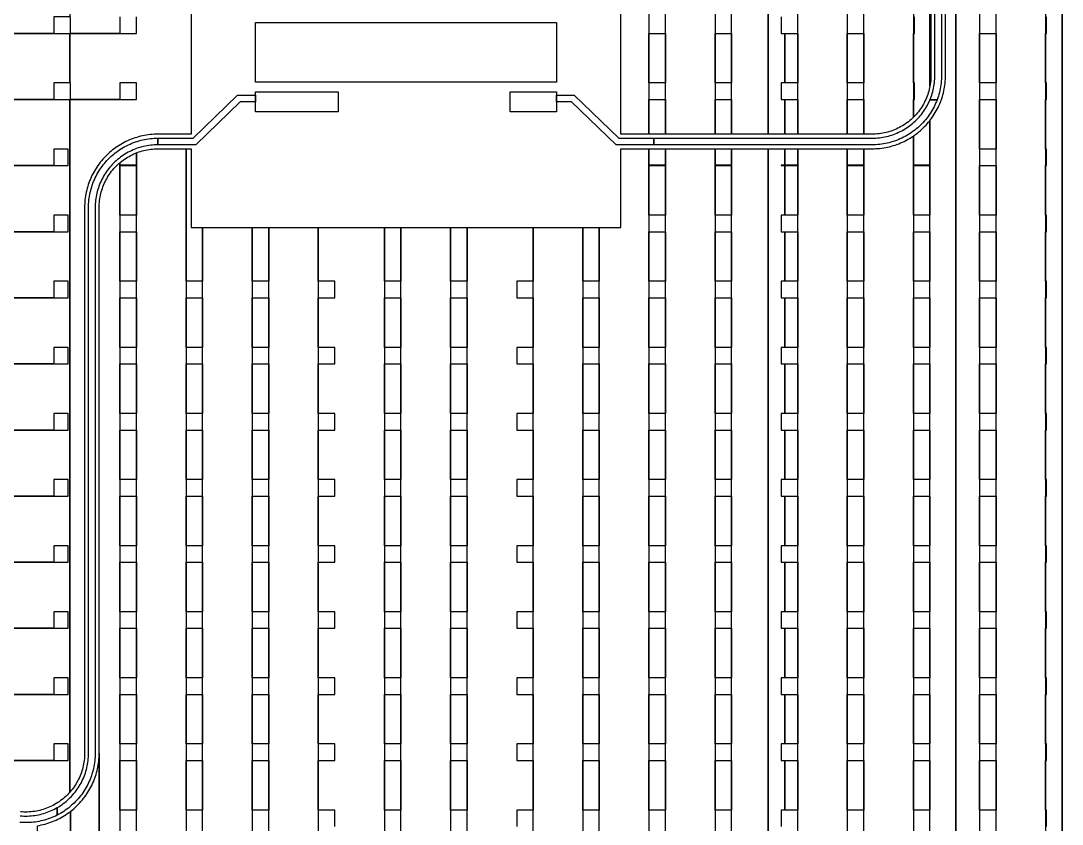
# Model space of a CAD drawing. Extents: x -4500 to 4500, y -3250 to 3250.
# Drawn here: x 1838 to 3412, y -1159 to 57 of the extents above; entities that cross this region are included whole.
import ezdxf

# ---------------------------------------------------------------- set-up
doc = ezdxf.new("R2010")
doc.units = 0
for name, color, linetype in [('L1D10', 1, 'CONTINUOUS'), ('L1D100', 4, 'CONTINUOUS'), ('L1D11', 2, 'CONTINUOUS')]:
    doc.layers.add(name, color=color, linetype=linetype)

# ---------------------------------------------------------------- blocks, each defined once
blk = doc.blocks.new('TOP_main_1_Cheese_100')
at = {"layer": 'L1D100'}
for points in [[(2987.5, 62.5), (2987.5, 37.5), (2993, 37.5), (2993, -37.5), (2987.5, -37.5), (2987.5, -62.5), (2993, -62.5), (2993, -115), (2968, -115), (2968, 2487.01)], [(3187.5, 2537.5), (3187.5, -89.358), (3186.006, -90.807), (3184.021, -92.62), (3181.983, -94.372), (3179.892, -96.061), (3177.751, -97.687), (3175.562, -99.247), (3173.327, -100.741), (3171.048, -102.166), (3168.727, -103.522), (3166.366, -104.807), (3163.967, -106.02), (3161.533, -107.16), (3159.065, -108.226), (3156.566, -109.217), (3154.039, -110.132), (3151.485, -110.971), (3148.907, -111.731), (3146.307, -112.414), (3143.687, -113.018), (3141.051, -113.542), (3138.4, -113.987), (3135.737, -114.351), (3133.063, -114.635), (3130.383, -114.838), (3127.698, -114.959), (3125.01, -115), (3112.5, -115), (3112.5, 2537.5)], [(3214, 1825.634), (3214, -26.01), (3213.959, -28.698), (3213.838, -31.383), (3213.635, -34.063), (3213.351, -36.737), (3212.987, -39.4), (3212.542, -42.051), (3212.5, -42.264), (3212.5, 2537.5)], [(3212.5, 1961.624), (3212.5, -42.264), (3212.018, -44.687), (3211.414, -47.307), (3210.731, -49.907), (3209.971, -52.485), (3209.132, -55.039), (3208.217, -57.566), (3207.226, -60.065), (3206.16, -62.533), (3205.02, -64.967), (3203.807, -67.366), (3202.522, -69.727), (3201.166, -72.048), (3199.741, -74.327), (3198.247, -76.562), (3196.687, -78.751), (3195.061, -80.892), (3193.372, -82.983), (3191.62, -85.021), (3189.807, -87.006), (3187.935, -88.935), (3187.5, -89.358), (3187.5, -62.5), (3189, -62.5), (3189, -37.5), (3187.5, -37.5), (3187.5, 37.5), (3189, 37.5), (3189, 62.5)], [(3387.5, 1888.982), (3387.5, -1262.5), (3312.5, -1262.5), (3312.5, 1913.734)], [(3212.5, -1262.5), (3212.5, -94.299), (3214.103, -92.201), (3215.833, -89.806), (3217.5, -87.365), (3219.1, -84.881), (3220.634, -82.356), (3222.1, -79.79), (3223.497, -77.187), (3224.825, -74.547), (3226.081, -71.872), (3227.266, -69.166), (3228.379, -66.428), (3229.418, -63.662), (3229.809, -62.533), (3229.82, -62.5), (3230.384, -60.869), (3231.274, -58.052), (3232.09, -55.212), (3232.829, -52.351), (3233.492, -49.471), (3234.078, -46.575), (3234.587, -43.664), (3235.018, -40.741), (3235.371, -37.808), (3235.646, -34.865), (3235.843, -31.917), (3235.897, -30.557), (3235.961, -28.965), (3236, -26.01), (3236, 1825.634)], [(3251.753, 1876.186), (3251.753, -1262.5)], [(3389, -1162.5), (3389, -1137.5), (3387.5, -1137.5), (3387.5, -1062.5), (3389, -1062.5), (3389, -1037.5), (3387.5, -1037.5), (3387.5, -962.5), (3389, -962.5), (3389, -937.5), (3387.5, -937.5), (3387.5, -862.5), (3389, -862.5), (3389, -837.5), (3387.5, -837.5), (3387.5, -762.5), (3389, -762.5), (3389, -737.5), (3387.5, -737.5), (3387.5, -662.5), (3389, -662.5), (3389, -637.5), (3387.5, -637.5), (3387.5, -562.5), (3389, -562.5), (3389, -537.5), (3387.5, -537.5), (3387.5, -462.5), (3389, -462.5), (3389, -437.5), (3387.5, -437.5), (3387.5, -362.5), (3389, -362.5), (3389, -337.5), (3387.5, -337.5), (3387.5, -262.5), (3389, -262.5), (3389, -237.5), (3387.5, -237.5), (3387.5, -162.5), (3389, -162.5), (3389, -137.5), (3387.5, -137.5), (3387.5, -62.5), (3389, -62.5), (3389, -37.5), (3387.5, -37.5), (3387.5, 37.5), (3389, 37.5), (3389, 62.5)], [(3412.5, 1841.888), (3412.5, -1937.5)], [(3412.5, -2576), (3412.5, 1841.888)], [(1987.5, 62.5), (1987.5, 37.5), (1912.5, 37.5), (1912.5, 62.5)], [(2095, 253), (2095, -115), (2044.99, -115), (2042.035, -115.039), (2039.083, -115.157), (2036.135, -115.354), (2033.192, -115.629), (2030.259, -115.982), (2027.336, -116.413), (2024.425, -116.922), (2021.529, -117.508), (2018.649, -118.171), (2015.788, -118.91), (2012.948, -119.726), (2010.131, -120.616), (2007.338, -121.582), (2004.572, -122.621), (2001.834, -123.734), (1999.128, -124.919), (1996.453, -126.175), (1993.813, -127.503), (1991.21, -128.9), (1988.644, -130.366), (1986.119, -131.9), (1983.635, -133.5), (1981.194, -135.167), (1978.799, -136.897), (1976.451, -138.691), (1974.151, -140.546), (1971.902, -142.462), (1969.704, -144.437), (1967.56, -146.47), (1965.47, -148.56), (1963.437, -150.704), (1961.462, -152.902), (1959.546, -155.151), (1957.691, -157.451), (1955.897, -159.799), (1954.167, -162.194), (1952.5, -164.635), (1950.9, -167.119), (1949.366, -169.644), (1947.9, -172.21), (1946.503, -174.813), (1945.175, -177.453), (1943.919, -180.128), (1942.734, -182.834), (1941.621, -185.572), (1940.582, -188.338), (1939.616, -191.131), (1938.726, -193.948), (1937.91, -196.788), (1937.171, -199.649), (1936.508, -202.529), (1935.922, -205.425), (1935.413, -208.336), (1934.982, -211.259), (1934.629, -214.192), (1934.354, -217.135), (1934.157, -220.083), (1934.039, -223.035), (1934, -225.99), (1934, -1051.522), (1933.959, -1054.21), (1933.838, -1056.895), (1933.635, -1059.576), (1933.351, -1062.249), (1932.987, -1064.912), (1932.542, -1067.563), (1932.018, -1070.2), (1931.414, -1072.819), (1930.731, -1075.419), (1929.971, -1077.997), (1929.132, -1080.551), (1928.217, -1083.079), (1927.226, -1085.577), (1926.16, -1088.045), (1925.02, -1090.479), (1923.807, -1092.878), (1922.522, -1095.239), (1921.166, -1097.56), (1919.741, -1099.839), (1918.247, -1102.074), (1916.687, -1104.263), (1915.061, -1106.404), (1913.372, -1108.495), (1911.62, -1110.534), (1911.62, -62.5), (2012.5, -62.5), (2012.5, -37.5), (1987.5, -37.5), (1987.5, -62.5), (1912.5, -62.5), (1912.5, -37.5), (1911.62, -37.5), (1911.62, 37.5), (2012.5, 37.5), (2012.5, 62.5)], [(2968, 213.99), (2968, -115), (2912.5, -115), (2912.5, 117.877)], [(1812.5, -1062.5), (1887.5, -1062.5), (1909, -1062.5), (1909, -1037.5), (1887.5, -1037.5), (1887.5, -1062.5), (1812.5, -1062.5)], [(1812.5, -962.5), (1887.5, -962.5), (1909, -962.5), (1909, -937.5), (1887.5, -937.5), (1887.5, -962.5), (1812.5, -962.5)], [(1812.5, -862.5), (1887.5, -862.5), (1909, -862.5), (1909, -837.5), (1887.5, -837.5), (1887.5, -862.5), (1812.5, -862.5)], [(1812.5, -762.5), (1887.5, -762.5), (1909, -762.5), (1909, -737.5), (1887.5, -737.5), (1887.5, -762.5), (1812.5, -762.5)], [(1812.5, -662.5), (1887.5, -662.5), (1909, -662.5), (1909, -637.5), (1887.5, -637.5), (1887.5, -662.5), (1812.5, -662.5)], [(1812.5, -562.5), (1887.5, -562.5), (1909, -562.5), (1909, -537.5), (1887.5, -537.5), (1887.5, -562.5), (1812.5, -562.5)], [(1812.5, -462.5), (1887.5, -462.5), (1909, -462.5), (1909, -437.5), (1887.5, -437.5), (1887.5, -462.5), (1812.5, -462.5)], [(1812.5, -362.5), (1887.5, -362.5), (1909, -362.5), (1909, -337.5), (1887.5, -337.5), (1887.5, -362.5), (1812.5, -362.5)], [(1812.5, -262.5), (1887.5, -262.5), (1909, -262.5), (1909, -237.5), (1887.5, -237.5), (1887.5, -262.5), (1812.5, -262.5)], [(1812.5, -162.5), (1909, -162.5), (1909, -137.5), (1887.5, -137.5), (1887.5, -162.5), (1812.5, -162.5)], [(1812.5, -62.5), (1911.62, -62.5), (1911.62, -1110.534), (1909.807, -1112.519), (1907.935, -1114.448), (1906.006, -1116.32), (1904.021, -1118.132), (1901.983, -1119.884), (1899.892, -1121.574), (1897.751, -1123.199), (1895.562, -1124.76), (1893.327, -1126.253), (1891.048, -1127.678), (1888.727, -1129.034), (1886.366, -1130.319), (1883.967, -1131.532), (1881.533, -1132.672), (1879.065, -1133.738), (1876.566, -1134.729), (1874.039, -1135.645), (1871.485, -1136.483), (1868.907, -1137.244), (1866.307, -1137.926), (1863.687, -1138.53), (1861.051, -1139.055), (1858.4, -1139.499), (1855.737, -1139.864), (1853.063, -1140.147), (1850.383, -1140.35), (1847.698, -1140.472), (1845.01, -1140.512), (1844.99, -1140.512), (1842.302, -1140.472), (1839.617, -1140.35), (1836.937, -1140.147)], [(3112.5, -1262.5), (3112.5, -137), (3125.01, -137), (3127.965, -136.961), (3130.917, -136.843), (3133.865, -136.646), (3136.808, -136.371), (3139.741, -136.018), (3142.664, -135.587), (3145.575, -135.078), (3148.471, -134.492), (3151.351, -133.829), (3154.212, -133.09), (3157.052, -132.274), (3159.869, -131.384), (3162.662, -130.418), (3165.428, -129.379), (3168.166, -128.266), (3170.872, -127.081), (3173.547, -125.825), (3176.187, -124.497), (3178.79, -123.1), (3181.356, -121.634), (3183.881, -120.1), (3186.365, -118.5), (3187.5, -117.725), (3187.5, -1262.5)], [(2968, -1262.5), (2968, -137), (2993, -137), (2993, -162), (2987.5, -162), (2987.5, -162.5), (2993, -162.5), (2993, -237.5), (2987.5, -237.5), (2987.5, -262.5), (2993, -262.5), (2993, -337.5), (2987.5, -337.5), (2987.5, -362.5), (2993, -362.5), (2993, -437.5), (2987.5, -437.5), (2987.5, -462.5), (2993, -462.5), (2993, -537.5), (2987.5, -537.5), (2987.5, -562.5), (2993, -562.5), (2993, -637.5), (2987.5, -637.5), (2987.5, -662.5), (2993, -662.5), (2993, -737.5), (2987.5, -737.5), (2987.5, -762.5), (2993, -762.5), (2993, -837.5), (2987.5, -837.5), (2987.5, -862.5), (2993, -862.5), (2993, -937.5), (2987.5, -937.5), (2987.5, -962.5), (2993, -962.5), (2993, -1037.5), (2987.5, -1037.5), (2987.5, -1062.5), (2993, -1062.5), (2993, -1137.5), (2987.5, -1137.5), (2987.5, -1162.5)], [(1956, -1262.5), (1956, -225.99), (1956.041, -223.302), (1956.162, -220.617), (1956.365, -217.937), (1956.649, -215.263), (1957.013, -212.6), (1957.458, -209.949), (1957.982, -207.313), (1958.586, -204.693), (1959.269, -202.093), (1960.029, -199.515), (1960.868, -196.961), (1961.783, -194.434), (1962.774, -191.935), (1963.84, -189.467), (1964.98, -187.033), (1966.193, -184.634), (1967.478, -182.273), (1968.834, -179.952), (1970.259, -177.673), (1971.753, -175.438), (1973.313, -173.249), (1974.939, -171.108), (1976.628, -169.017), (1978.38, -166.979), (1980.193, -164.994), (1982.065, -163.065), (1982.646, -162.5), (1983.994, -161.193), (1985.979, -159.38), (1987.5, -158.073), (1987.5, -1262.5)], [(2312.5, -1162.5), (2312.5, -1137.5), (2287.5, -1137.5), (2287.5, -1062.5), (2312.5, -1062.5), (2312.5, -1037.5), (2287.5, -1037.5), (2287.5, -962.5), (2312.5, -962.5), (2312.5, -937.5), (2287.5, -937.5), (2287.5, -862.5), (2312.5, -862.5), (2312.5, -837.5), (2287.5, -837.5), (2287.5, -762.5), (2312.5, -762.5), (2312.5, -737.5), (2287.5, -737.5), (2287.5, -662.5), (2312.5, -662.5), (2312.5, -637.5), (2287.5, -637.5), (2287.5, -562.5), (2312.5, -562.5), (2312.5, -537.5), (2287.5, -537.5), (2287.5, -462.5), (2312.5, -462.5), (2312.5, -437.5), (2287.5, -437.5), (2287.5, -362.5), (2312.5, -362.5), (2312.5, -337.5), (2287.5, -337.5), (2287.5, -256), (2387.5, -256), (2387.5, -1262.5)], [(2512.5, -1262.5), (2512.5, -256), (2612.5, -256), (2612.5, -337.5), (2587.5, -337.5), (2587.5, -362.5), (2612.5, -362.5), (2612.5, -437.5), (2587.5, -437.5), (2587.5, -462.5), (2612.5, -462.5), (2612.5, -537.5), (2587.5, -537.5), (2587.5, -562.5), (2612.5, -562.5), (2612.5, -637.5), (2587.5, -637.5), (2587.5, -662.5), (2612.5, -662.5), (2612.5, -737.5), (2587.5, -737.5), (2587.5, -762.5), (2612.5, -762.5), (2612.5, -837.5), (2587.5, -837.5), (2587.5, -862.5), (2612.5, -862.5), (2612.5, -937.5), (2587.5, -937.5), (2587.5, -962.5), (2612.5, -962.5), (2612.5, -1037.5), (2587.5, -1037.5), (2587.5, -1062.5), (2612.5, -1062.5), (2612.5, -1137.5), (2587.5, -1137.5), (2587.5, -1162.5)], [(1912.5, -1262.5), (1912.5, -1139.623), (1913.549, -1138.822), (1915.849, -1136.966), (1918.098, -1135.05), (1920.296, -1133.075), (1922.44, -1131.042), (1924.53, -1128.952), (1926.563, -1126.808), (1928.538, -1124.611), (1930.454, -1122.361), (1932.309, -1120.061), (1934.103, -1117.713), (1935.833, -1115.318), (1937.5, -1112.878), (1939.1, -1110.394), (1940.634, -1107.868), (1942.1, -1105.303), (1943.497, -1102.699), (1944.825, -1100.059), (1946.081, -1097.385), (1947.266, -1094.678), (1948.379, -1091.941), (1949.418, -1089.174), (1950.384, -1086.382), (1951.274, -1083.564), (1952.09, -1080.724), (1952.829, -1077.863), (1953.492, -1074.984), (1954.078, -1072.088), (1954.587, -1069.177), (1955.018, -1066.254), (1955.371, -1063.32), (1955.448, -1062.5), (1955.646, -1060.378), (1955.843, -1057.43), (1955.961, -1054.477), (1956, -1051.522), (1956, -1262.5)]]:
    blk.add_lwpolyline(points, dxfattribs=at)
for points in [[(3012.5, -115), (3012.5, 2537.5), (3087.5, 2537.5), (3087.5, -115)], [(3251.753, -1262.5), (3251.753, 1876.186), (3253.313, 1878.375), (3254.939, 1880.516), (3256.628, 1882.607), (3258.38, 1884.645), (3260.193, 1886.63), (3262.065, 1888.56), (3263.994, 1890.431), (3265.979, 1892.244), (3268.017, 1893.996), (3270.108, 1895.686), (3272.249, 1897.311), (3274.438, 1898.871), (3276.673, 1900.365), (3278.952, 1901.79), (3281.273, 1903.146), (3283.634, 1904.431), (3286.033, 1905.644), (3287.5, 1906.331), (3287.5, -1262.5)], [(2745, -115), (2745, 394), (2712.5, 394), (2712.5, 1237.5), (2787.5, 1237.5), (2787.5, 125), (2751, 125), (2751, 93), (2773, 93), (2773, 103), (2787.5, 103), (2787.5, -115)], [(1812.5, 37.5), (1812.5, 137.5), (1911.62, 137.5), (1911.62, 62.5), (1887.5, 62.5), (1887.5, 37.5)], [(2812.5, -115), (2812.5, 103), (2857.01, 103), (2859.965, 103.039), (2862.917, 103.157), (2865.865, 103.354), (2868.808, 103.629), (2871.741, 103.982), (2874.664, 104.413), (2877.575, 104.922), (2880.471, 105.508), (2883.351, 106.171), (2886.212, 106.91), (2887.5, 107.28), (2887.5, -115)], [(1812.5, -62.5), (1812.5, 37.5), (1911.62, 37.5), (1911.62, -37.5), (1887.5, -37.5), (1887.5, -62.5)], [(2787.5, -37.5), (2787.5, 37.5), (2812.5, 37.5), (2812.5, -37.5)], [(2887.5, -37.5), (2887.5, 37.5), (2912.5, 37.5), (2912.5, -37.5)], [(2993, -37.5), (2993, 37.5), (3012.5, 37.5), (3012.5, -37.5)], [(3087.5, -37.5), (3087.5, 37.5), (3112.5, 37.5), (3112.5, -37.5)], [(3287.5, -37.5), (3287.5, 37.5), (3312.5, 37.5), (3312.5, -37.5)], [(2787.5, -115), (2787.5, -62.5), (2812.5, -62.5), (2812.5, -115)], [(2887.5, -115), (2887.5, -62.5), (2912.5, -62.5), (2912.5, -115)], [(2993, -115), (2993, -62.5), (3012.5, -62.5), (3012.5, -115)], [(3087.5, -115), (3087.5, -62.5), (3112.5, -62.5), (3112.5, -115)], [(3287.5, -137.5), (3287.5, -62.5), (3312.5, -62.5), (3312.5, -137.5)], [(3187.5, -162), (3187.5, -117.725), (3188.806, -116.833), (3191.201, -115.103), (3193.549, -113.309), (3195.849, -111.454), (3198.098, -109.538), (3200.296, -107.563), (3202.44, -105.53), (3204.53, -103.44), (3206.563, -101.296), (3208.538, -99.098), (3210.454, -96.849), (3212.309, -94.549), (3212.5, -94.299), (3212.5, -162)], [(2012.5, -1262.5), (2012.5, -143.153), (2013.434, -142.783), (2015.961, -141.868), (2018.515, -141.029), (2021.093, -140.269), (2023.693, -139.586), (2026.313, -138.982), (2028.949, -138.458), (2031.6, -138.013), (2034.263, -137.649), (2036.937, -137.365), (2039.617, -137.162), (2042.302, -137.041), (2044.99, -137), (2087.5, -137), (2087.5, -1262.5)], [(2087.5, -337.5), (2087.5, -137), (2095, -137), (2095, -256), (2112.5, -256), (2112.5, -337.5)], [(2712.5, -1262.5), (2712.5, -256), (2745, -256), (2745, -137), (2787.5, -137), (2787.5, -1262.5)], [(2787.5, -162), (2787.5, -137), (2812.5, -137), (2812.5, -162)], [(2812.5, -1262.5), (2812.5, -137), (2887.5, -137), (2887.5, -1262.5)], [(2887.5, -162), (2887.5, -137), (2912.5, -137), (2912.5, -162)], [(2912.5, -1262.5), (2912.5, -137), (2968, -137), (2968, -1262.5)], [(2993, -162), (2993, -137), (3012.5, -137), (3012.5, -162)], [(3012.5, -1262.5), (3012.5, -137), (3087.5, -137), (3087.5, -1262.5)], [(3087.5, -162), (3087.5, -137), (3112.5, -137), (3112.5, -162)], [(1987.5, -162), (1987.5, -158.073), (1988.017, -157.628), (1990.108, -155.939), (1992.249, -154.313), (1994.438, -152.753), (1996.673, -151.259), (1998.952, -149.834), (2001.273, -148.478), (2003.634, -147.193), (2006.033, -145.98), (2008.467, -144.84), (2010.935, -143.774), (2012.5, -143.153), (2012.5, -162)], [(1987.5, -237.5), (1987.5, -162.5), (2012.5, -162.5), (2012.5, -237.5)], [(2787.5, -237.5), (2787.5, -162.5), (2812.5, -162.5), (2812.5, -237.5)], [(2887.5, -237.5), (2887.5, -162.5), (2912.5, -162.5), (2912.5, -237.5)], [(2993, -237.5), (2993, -162.5), (3012.5, -162.5), (3012.5, -237.5)], [(3087.5, -237.5), (3087.5, -162.5), (3112.5, -162.5), (3112.5, -237.5)], [(3187.5, -237.5), (3187.5, -162.5), (3212.5, -162.5), (3212.5, -237.5)], [(3287.5, -237.5), (3287.5, -162.5), (3312.5, -162.5), (3312.5, -237.5)], [(1987.5, -337.5), (1987.5, -262.5), (2012.5, -262.5), (2012.5, -337.5)], [(2112.5, -1262.5), (2112.5, -256), (2187.5, -256), (2187.5, -1262.5)], [(2187.5, -337.5), (2187.5, -256), (2212.5, -256), (2212.5, -337.5)], [(2212.5, -1262.5), (2212.5, -256), (2287.5, -256), (2287.5, -1262.5)], [(2387.5, -337.5), (2387.5, -256), (2412.5, -256), (2412.5, -337.5)], [(2412.5, -1262.5), (2412.5, -256), (2487.5, -256), (2487.5, -1262.5)], [(2487.5, -337.5), (2487.5, -256), (2512.5, -256), (2512.5, -337.5)], [(2612.5, -1262.5), (2612.5, -256), (2687.5, -256), (2687.5, -1262.5)], [(2687.5, -337.5), (2687.5, -256), (2712.5, -256), (2712.5, -337.5)], [(2787.5, -337.5), (2787.5, -262.5), (2812.5, -262.5), (2812.5, -337.5)], [(2887.5, -337.5), (2887.5, -262.5), (2912.5, -262.5), (2912.5, -337.5)], [(2993, -337.5), (2993, -262.5), (3012.5, -262.5), (3012.5, -337.5)], [(3087.5, -337.5), (3087.5, -262.5), (3112.5, -262.5), (3112.5, -337.5)], [(3187.5, -337.5), (3187.5, -262.5), (3212.5, -262.5), (3212.5, -337.5)], [(3287.5, -337.5), (3287.5, -262.5), (3312.5, -262.5), (3312.5, -337.5)], [(1987.5, -437.5), (1987.5, -362.5), (2012.5, -362.5), (2012.5, -437.5)], [(2087.5, -437.5), (2087.5, -362.5), (2112.5, -362.5), (2112.5, -437.5)], [(2187.5, -437.5), (2187.5, -362.5), (2212.5, -362.5), (2212.5, -437.5)], [(2387.5, -437.5), (2387.5, -362.5), (2412.5, -362.5), (2412.5, -437.5)], [(2487.5, -437.5), (2487.5, -362.5), (2512.5, -362.5), (2512.5, -437.5)], [(2687.5, -437.5), (2687.5, -362.5), (2712.5, -362.5), (2712.5, -437.5)], [(2787.5, -437.5), (2787.5, -362.5), (2812.5, -362.5), (2812.5, -437.5)], [(2887.5, -437.5), (2887.5, -362.5), (2912.5, -362.5), (2912.5, -437.5)], [(2993, -437.5), (2993, -362.5), (3012.5, -362.5), (3012.5, -437.5)], [(3087.5, -437.5), (3087.5, -362.5), (3112.5, -362.5), (3112.5, -437.5)], [(3187.5, -437.5), (3187.5, -362.5), (3212.5, -362.5), (3212.5, -437.5)], [(3287.5, -437.5), (3287.5, -362.5), (3312.5, -362.5), (3312.5, -437.5)], [(1987.5, -537.5), (1987.5, -462.5), (2012.5, -462.5), (2012.5, -537.5)], [(2087.5, -537.5), (2087.5, -462.5), (2112.5, -462.5), (2112.5, -537.5)], [(2187.5, -537.5), (2187.5, -462.5), (2212.5, -462.5), (2212.5, -537.5)], [(2387.5, -537.5), (2387.5, -462.5), (2412.5, -462.5), (2412.5, -537.5)], [(2487.5, -537.5), (2487.5, -462.5), (2512.5, -462.5), (2512.5, -537.5)], [(2687.5, -537.5), (2687.5, -462.5), (2712.5, -462.5), (2712.5, -537.5)], [(2787.5, -537.5), (2787.5, -462.5), (2812.5, -462.5), (2812.5, -537.5)], [(2887.5, -537.5), (2887.5, -462.5), (2912.5, -462.5), (2912.5, -537.5)], [(2993, -537.5), (2993, -462.5), (3012.5, -462.5), (3012.5, -537.5)], [(3087.5, -537.5), (3087.5, -462.5), (3112.5, -462.5), (3112.5, -537.5)], [(3187.5, -537.5), (3187.5, -462.5), (3212.5, -462.5), (3212.5, -537.5)], [(3287.5, -537.5), (3287.5, -462.5), (3312.5, -462.5), (3312.5, -537.5)], [(1987.5, -637.5), (1987.5, -562.5), (2012.5, -562.5), (2012.5, -637.5)], [(2087.5, -637.5), (2087.5, -562.5), (2112.5, -562.5), (2112.5, -637.5)], [(2187.5, -637.5), (2187.5, -562.5), (2212.5, -562.5), (2212.5, -637.5)], [(2387.5, -637.5), (2387.5, -562.5), (2412.5, -562.5), (2412.5, -637.5)], [(2487.5, -637.5), (2487.5, -562.5), (2512.5, -562.5), (2512.5, -637.5)], [(2687.5, -637.5), (2687.5, -562.5), (2712.5, -562.5), (2712.5, -637.5)], [(2787.5, -637.5), (2787.5, -562.5), (2812.5, -562.5), (2812.5, -637.5)], [(2887.5, -637.5), (2887.5, -562.5), (2912.5, -562.5), (2912.5, -637.5)], [(2993, -637.5), (2993, -562.5), (3012.5, -562.5), (3012.5, -637.5)], [(3087.5, -637.5), (3087.5, -562.5), (3112.5, -562.5), (3112.5, -637.5)], [(3187.5, -637.5), (3187.5, -562.5), (3212.5, -562.5), (3212.5, -637.5)], [(3287.5, -637.5), (3287.5, -562.5), (3312.5, -562.5), (3312.5, -637.5)], [(1987.5, -737.5), (1987.5, -662.5), (2012.5, -662.5), (2012.5, -737.5)], [(2087.5, -737.5), (2087.5, -662.5), (2112.5, -662.5), (2112.5, -737.5)], [(2187.5, -737.5), (2187.5, -662.5), (2212.5, -662.5), (2212.5, -737.5)], [(2387.5, -737.5), (2387.5, -662.5), (2412.5, -662.5), (2412.5, -737.5)], [(2487.5, -737.5), (2487.5, -662.5), (2512.5, -662.5), (2512.5, -737.5)], [(2687.5, -737.5), (2687.5, -662.5), (2712.5, -662.5), (2712.5, -737.5)], [(2787.5, -737.5), (2787.5, -662.5), (2812.5, -662.5), (2812.5, -737.5)], [(2887.5, -737.5), (2887.5, -662.5), (2912.5, -662.5), (2912.5, -737.5)], [(2993, -737.5), (2993, -662.5), (3012.5, -662.5), (3012.5, -737.5)], [(3087.5, -737.5), (3087.5, -662.5), (3112.5, -662.5), (3112.5, -737.5)], [(3187.5, -737.5), (3187.5, -662.5), (3212.5, -662.5), (3212.5, -737.5)], [(3287.5, -737.5), (3287.5, -662.5), (3312.5, -662.5), (3312.5, -737.5)], [(1987.5, -837.5), (1987.5, -762.5), (2012.5, -762.5), (2012.5, -837.5)], [(2087.5, -837.5), (2087.5, -762.5), (2112.5, -762.5), (2112.5, -837.5)], [(2187.5, -837.5), (2187.5, -762.5), (2212.5, -762.5), (2212.5, -837.5)], [(2387.5, -837.5), (2387.5, -762.5), (2412.5, -762.5), (2412.5, -837.5)], [(2487.5, -837.5), (2487.5, -762.5), (2512.5, -762.5), (2512.5, -837.5)], [(2687.5, -837.5), (2687.5, -762.5), (2712.5, -762.5), (2712.5, -837.5)], [(2787.5, -837.5), (2787.5, -762.5), (2812.5, -762.5), (2812.5, -837.5)], [(2887.5, -837.5), (2887.5, -762.5), (2912.5, -762.5), (2912.5, -837.5)], [(2993, -837.5), (2993, -762.5), (3012.5, -762.5), (3012.5, -837.5)], [(3087.5, -837.5), (3087.5, -762.5), (3112.5, -762.5), (3112.5, -837.5)], [(3187.5, -837.5), (3187.5, -762.5), (3212.5, -762.5), (3212.5, -837.5)], [(3287.5, -837.5), (3287.5, -762.5), (3312.5, -762.5), (3312.5, -837.5)], [(1987.5, -937.5), (1987.5, -862.5), (2012.5, -862.5), (2012.5, -937.5)], [(2087.5, -937.5), (2087.5, -862.5), (2112.5, -862.5), (2112.5, -937.5)], [(2187.5, -937.5), (2187.5, -862.5), (2212.5, -862.5), (2212.5, -937.5)], [(2387.5, -937.5), (2387.5, -862.5), (2412.5, -862.5), (2412.5, -937.5)], [(2487.5, -937.5), (2487.5, -862.5), (2512.5, -862.5), (2512.5, -937.5)], [(2687.5, -937.5), (2687.5, -862.5), (2712.5, -862.5), (2712.5, -937.5)], [(2787.5, -937.5), (2787.5, -862.5), (2812.5, -862.5), (2812.5, -937.5)], [(2887.5, -937.5), (2887.5, -862.5), (2912.5, -862.5), (2912.5, -937.5)], [(2993, -937.5), (2993, -862.5), (3012.5, -862.5), (3012.5, -937.5)], [(3087.5, -937.5), (3087.5, -862.5), (3112.5, -862.5), (3112.5, -937.5)], [(3187.5, -937.5), (3187.5, -862.5), (3212.5, -862.5), (3212.5, -937.5)], [(3287.5, -937.5), (3287.5, -862.5), (3312.5, -862.5), (3312.5, -937.5)], [(1987.5, -1037.5), (1987.5, -962.5), (2012.5, -962.5), (2012.5, -1037.5)], [(2087.5, -1037.5), (2087.5, -962.5), (2112.5, -962.5), (2112.5, -1037.5)], [(2187.5, -1037.5), (2187.5, -962.5), (2212.5, -962.5), (2212.5, -1037.5)], [(2387.5, -1037.5), (2387.5, -962.5), (2412.5, -962.5), (2412.5, -1037.5)], [(2487.5, -1037.5), (2487.5, -962.5), (2512.5, -962.5), (2512.5, -1037.5)], [(2687.5, -1037.5), (2687.5, -962.5), (2712.5, -962.5), (2712.5, -1037.5)], [(2787.5, -1037.5), (2787.5, -962.5), (2812.5, -962.5), (2812.5, -1037.5)], [(2887.5, -1037.5), (2887.5, -962.5), (2912.5, -962.5), (2912.5, -1037.5)], [(2993, -1037.5), (2993, -962.5), (3012.5, -962.5), (3012.5, -1037.5)], [(3087.5, -1037.5), (3087.5, -962.5), (3112.5, -962.5), (3112.5, -1037.5)], [(3187.5, -1037.5), (3187.5, -962.5), (3212.5, -962.5), (3212.5, -1037.5)], [(3287.5, -1037.5), (3287.5, -962.5), (3312.5, -962.5), (3312.5, -1037.5)], [(1987.5, -1137.5), (1987.5, -1062.5), (2012.5, -1062.5), (2012.5, -1137.5)], [(2087.5, -1137.5), (2087.5, -1062.5), (2112.5, -1062.5), (2112.5, -1137.5)], [(2187.5, -1137.5), (2187.5, -1062.5), (2212.5, -1062.5), (2212.5, -1137.5)], [(2387.5, -1137.5), (2387.5, -1062.5), (2412.5, -1062.5), (2412.5, -1137.5)], [(2487.5, -1137.5), (2487.5, -1062.5), (2512.5, -1062.5), (2512.5, -1137.5)], [(2687.5, -1137.5), (2687.5, -1062.5), (2712.5, -1062.5), (2712.5, -1137.5)], [(2787.5, -1137.5), (2787.5, -1062.5), (2812.5, -1062.5), (2812.5, -1137.5)], [(2887.5, -1137.5), (2887.5, -1062.5), (2912.5, -1062.5), (2912.5, -1137.5)], [(2993, -1137.5), (2993, -1062.5), (3012.5, -1062.5), (3012.5, -1137.5)], [(3087.5, -1137.5), (3087.5, -1062.5), (3112.5, -1062.5), (3112.5, -1137.5)], [(3187.5, -1137.5), (3187.5, -1062.5), (3212.5, -1062.5), (3212.5, -1137.5)], [(3287.5, -1137.5), (3287.5, -1062.5), (3312.5, -1062.5), (3312.5, -1137.5)], [(1862.664, -1237.5), (1862.664, -1161.099), (1865.575, -1160.59), (1868.471, -1160.004), (1871.351, -1159.341), (1874.212, -1158.602), (1877.052, -1157.787), (1879.869, -1156.896), (1882.662, -1155.931), (1885.428, -1154.891), (1888.166, -1153.779), (1890.872, -1152.594), (1893.327, -1151.44), (1893.547, -1151.337), (1896.187, -1150.01), (1898.79, -1148.612), (1901.356, -1147.146), (1903.881, -1145.612), (1906.365, -1144.012), (1908.806, -1142.346), (1911.201, -1140.615), (1912.5, -1139.623), (1912.5, -1237.5)]]:
    blk.add_lwpolyline(points, close=True, dxfattribs=at)
blk = doc.blocks.new('TOP_main_1')
at = {"layer": 'L1D10'}
for points in [[(2192.5, -36), (2192.5, -36), (2192.5, 54), (2647.5, 54), (2647.5, -36)], [(2192.5, -81), (2192.5, -51), (2317.5, -51), (2317.5, -51), (2317.5, -81)], [(2577.5, -81), (2577.5, -51), (2577.5, -51), (2647.5, -51), (2647.5, -81)]]:
    blk.add_lwpolyline(points, close=True, dxfattribs=at)
at = {"layer": 'L1D11'}
for points in [[(3230, 1825.634), (3230, -26.01), (3229.96, -28.903), (3229.841, -31.794), (3229.641, -34.68), (3229.363, -37.56), (3229.005, -40.431), (3228.568, -43.291), (3228.053, -46.138), (3227.459, -48.969), (3226.787, -51.784), (3226.039, -54.578), (3225.213, -57.351), (3224.311, -60.1), (3223.334, -62.823), (3212.567, -62.823), (3213.289, -61.081), (3214.271, -58.498), (3215.179, -55.889), (3216.009, -53.253), (3216.763, -50.595), (3217.44, -47.916), (3218.038, -45.219), (3218.557, -42.505), (3218.997, -39.777), (3219.358, -37.038), (3219.639, -34.289), (3219.839, -31.533), (3219.96, -28.773), (3220, -26.01), (3220, 1825.634)], [(1836.711, -1146.151), (1839.467, -1146.352), (1842.227, -1146.472), (1844.99, -1146.512), (1845.01, -1146.512), (1847.773, -1146.472), (1850.533, -1146.352), (1853.289, -1146.151), (1856.038, -1145.87), (1858.777, -1145.509), (1861.505, -1145.069), (1864.219, -1144.55), (1866.916, -1143.952), (1869.595, -1143.276), (1872.253, -1142.522), (1874.889, -1141.691), (1877.498, -1140.784), (1880.081, -1139.801), (1882.634, -1138.744), (1885.155, -1137.613), (1887.641, -1136.409), (1890.092, -1135.133), (1892.505, -1133.786), (1892.505, -1145.154), (1892.416, -1145.2), (1889.817, -1146.471), (1887.184, -1147.669), (1884.519, -1148.795), (1881.823, -1149.847), (1879.1, -1150.824), (1876.351, -1151.725), (1873.578, -1152.551), (1870.784, -1153.3), (1867.969, -1153.971), (1865.138, -1154.565), (1862.291, -1155.08), (1859.431, -1155.517), (1856.56, -1155.875), (1853.68, -1156.154), (1850.794, -1156.353), (1847.903, -1156.473), (1845.01, -1156.512), (1844.99, -1156.512), (1842.097, -1156.473), (1839.206, -1156.353), (1836.32, -1156.154)]]:
    blk.add_lwpolyline(points, dxfattribs=at)
for points in [[(2045, -131), (2045, -121), (2097.984, -121), (2165.484, -56), (2192.5, -56), (2192.5, -66), (2169.516, -66), (2102.016, -131)], [(2737.984, -131), (2670.484, -66), (2647.5, -66), (2647.5, -56), (2674.516, -56), (2742.016, -121), (2795, -121), (2795, -131)], [(2795, -131), (2795, -121), (3125.01, -121), (3127.773, -120.96), (3130.533, -120.839), (3133.289, -120.639), (3136.038, -120.358), (3138.777, -119.997), (3141.505, -119.557), (3144.219, -119.038), (3146.916, -118.44), (3149.595, -117.763), (3152.253, -117.009), (3154.889, -116.179), (3157.498, -115.271), (3160.081, -114.289), (3162.634, -113.231), (3165.155, -112.1), (3167.641, -110.896), (3170.092, -109.62), (3172.505, -108.274), (3174.878, -106.858), (3177.208, -105.373), (3179.494, -103.821), (3181.734, -102.204), (3183.926, -100.522), (3186.068, -98.777), (3188.159, -96.97), (3190.196, -95.103), (3192.178, -93.178), (3194.103, -91.196), (3195.97, -89.159), (3197.777, -87.068), (3199.522, -84.926), (3201.204, -82.734), (3202.821, -80.494), (3204.373, -78.208), (3205.858, -75.878), (3207.274, -73.505), (3208.62, -71.092), (3209.896, -68.641), (3211.1, -66.155), (3212.231, -63.634), (3212.567, -62.823), (3223.334, -62.823), (3222.283, -65.519), (3221.157, -68.184), (3219.958, -70.817), (3218.688, -73.416), (3217.346, -75.98), (3215.934, -78.505), (3214.453, -80.99), (3212.904, -83.434), (3211.288, -85.834), (3209.607, -88.189), (3207.862, -90.496), (3206.054, -92.755), (3204.184, -94.962), (3202.254, -97.118), (3200.265, -99.219), (3198.219, -101.265), (3196.118, -103.254), (3193.962, -105.184), (3191.755, -107.054), (3189.496, -108.862), (3187.189, -110.607), (3184.834, -112.288), (3182.434, -113.904), (3179.99, -115.453), (3177.505, -116.934), (3174.98, -118.346), (3172.416, -119.688), (3169.817, -120.958), (3167.184, -122.157), (3164.519, -123.283), (3161.823, -124.334), (3159.1, -125.311), (3156.351, -126.213), (3153.578, -127.039), (3150.784, -127.787), (3147.969, -128.459), (3145.138, -129.053), (3142.291, -129.568), (3139.431, -130.005), (3136.56, -130.363), (3133.68, -130.641), (3130.794, -130.841), (3127.903, -130.96), (3125.01, -131)], [(1892.505, -1145.154), (1892.505, -1133.786), (1894.878, -1132.37), (1897.208, -1130.885), (1899.494, -1129.334), (1901.734, -1127.716), (1903.926, -1126.034), (1906.068, -1124.289), (1908.159, -1122.482), (1910.196, -1120.616), (1912.178, -1118.69), (1914.103, -1116.708), (1915.97, -1114.671), (1917.777, -1112.581), (1919.522, -1110.439), (1921.204, -1108.246), (1922.821, -1106.006), (1924.373, -1103.72), (1925.858, -1101.39), (1927.274, -1099.017), (1928.62, -1096.605), (1929.896, -1094.154), (1931.1, -1091.667), (1932.231, -1089.146), (1933.289, -1086.593), (1934.271, -1084.011), (1935.179, -1081.401), (1936.009, -1078.766), (1936.763, -1076.108), (1937.44, -1073.429), (1938.038, -1070.731), (1938.557, -1068.017), (1938.997, -1065.289), (1939.358, -1062.55), (1939.639, -1059.801), (1939.839, -1057.046), (1939.96, -1054.285), (1940, -1051.522), (1940, -225.99), (1940.04, -223.097), (1940.159, -220.206), (1940.359, -217.32), (1940.637, -214.44), (1940.995, -211.569), (1941.432, -208.709), (1941.947, -205.862), (1942.541, -203.031), (1943.213, -200.216), (1943.961, -197.422), (1944.787, -194.649), (1945.689, -191.9), (1946.666, -189.177), (1947.717, -186.481), (1948.843, -183.816), (1950.042, -181.183), (1951.312, -178.584), (1952.654, -176.02), (1954.066, -173.495), (1955.547, -171.01), (1957.096, -168.566), (1958.712, -166.166), (1960.393, -163.811), (1962.138, -161.504), (1963.946, -159.245), (1965.816, -157.038), (1967.746, -154.882), (1969.735, -152.781), (1971.781, -150.735), (1973.882, -148.746), (1976.038, -146.816), (1978.245, -144.946), (1980.504, -143.138), (1982.811, -141.393), (1985.166, -139.712), (1987.566, -138.096), (1990.01, -136.547), (1992.495, -135.066), (1995.02, -133.654), (1997.584, -132.312), (2000.183, -131.042), (2002.816, -129.843), (2005.481, -128.717), (2008.177, -127.666), (2010.9, -126.689), (2013.649, -125.787), (2016.422, -124.961), (2019.216, -124.213), (2022.031, -123.541), (2024.862, -122.947), (2027.709, -122.432), (2030.569, -121.995), (2033.44, -121.637), (2036.32, -121.359), (2039.206, -121.159), (2042.097, -121.04), (2044.99, -121), (2045, -121), (2045, -131), (2044.99, -131), (2042.227, -131.04), (2039.467, -131.161), (2036.711, -131.361), (2033.962, -131.642), (2031.223, -132.003), (2028.495, -132.443), (2025.781, -132.962), (2023.084, -133.56), (2020.405, -134.237), (2017.747, -134.991), (2015.111, -135.821), (2012.502, -136.729), (2009.919, -137.711), (2007.366, -138.769), (2004.845, -139.9), (2002.359, -141.104), (1999.908, -142.38), (1997.495, -143.726), (1995.122, -145.142), (1992.792, -146.627), (1990.506, -148.179), (1988.266, -149.796), (1986.074, -151.478), (1983.932, -153.223), (1981.841, -155.03), (1979.804, -156.897), (1977.822, -158.822), (1975.897, -160.804), (1974.03, -162.841), (1972.223, -164.932), (1970.478, -167.074), (1968.796, -169.266), (1967.179, -171.506), (1965.627, -173.792), (1964.142, -176.122), (1962.726, -178.495), (1961.38, -180.908), (1960.104, -183.359), (1958.9, -185.845), (1957.769, -188.366), (1956.711, -190.919), (1955.729, -193.502), (1954.821, -196.111), (1953.991, -198.747), (1953.237, -201.405), (1952.56, -204.084), (1951.962, -206.781), (1951.443, -209.495), (1951.003, -212.223), (1950.642, -214.962), (1950.361, -217.711), (1950.161, -220.467), (1950.04, -223.227), (1950, -225.99), (1950, -1051.522), (1949.96, -1054.415), (1949.841, -1057.306), (1949.641, -1060.192), (1949.363, -1063.072), (1949.005, -1065.943), (1948.568, -1068.803), (1948.053, -1071.65), (1947.459, -1074.482), (1946.787, -1077.296), (1946.039, -1080.091), (1945.213, -1082.863), (1944.311, -1085.613), (1943.334, -1088.336), (1942.283, -1091.031), (1941.157, -1093.696), (1939.958, -1096.33), (1938.688, -1098.929), (1937.346, -1101.492), (1935.934, -1104.017), (1934.453, -1106.503), (1932.904, -1108.946), (1931.288, -1111.347), (1929.607, -1113.701), (1927.862, -1116.009), (1926.054, -1118.267), (1924.184, -1120.475), (1922.254, -1122.63), (1920.265, -1124.732), (1918.219, -1126.777), (1916.118, -1128.766), (1913.962, -1130.696), (1911.755, -1132.566), (1909.496, -1134.374), (1907.189, -1136.12), (1904.834, -1137.801), (1902.434, -1139.416), (1899.99, -1140.965), (1897.505, -1142.446), (1894.98, -1143.858)]]:
    blk.add_lwpolyline(points, close=True, dxfattribs=at)
blk.add_blockref('TOP_main_1_Cheese_100', (0, 0))
blk = doc.blocks.new('TOP_main')
blk.add_blockref('TOP_main_1', (0, 0))

msp = doc.modelspace()

# ---------------------------------------------------------------- block references
msp.add_blockref('TOP_main', (0, 0))

doc.saveas('drawing.dxf')
